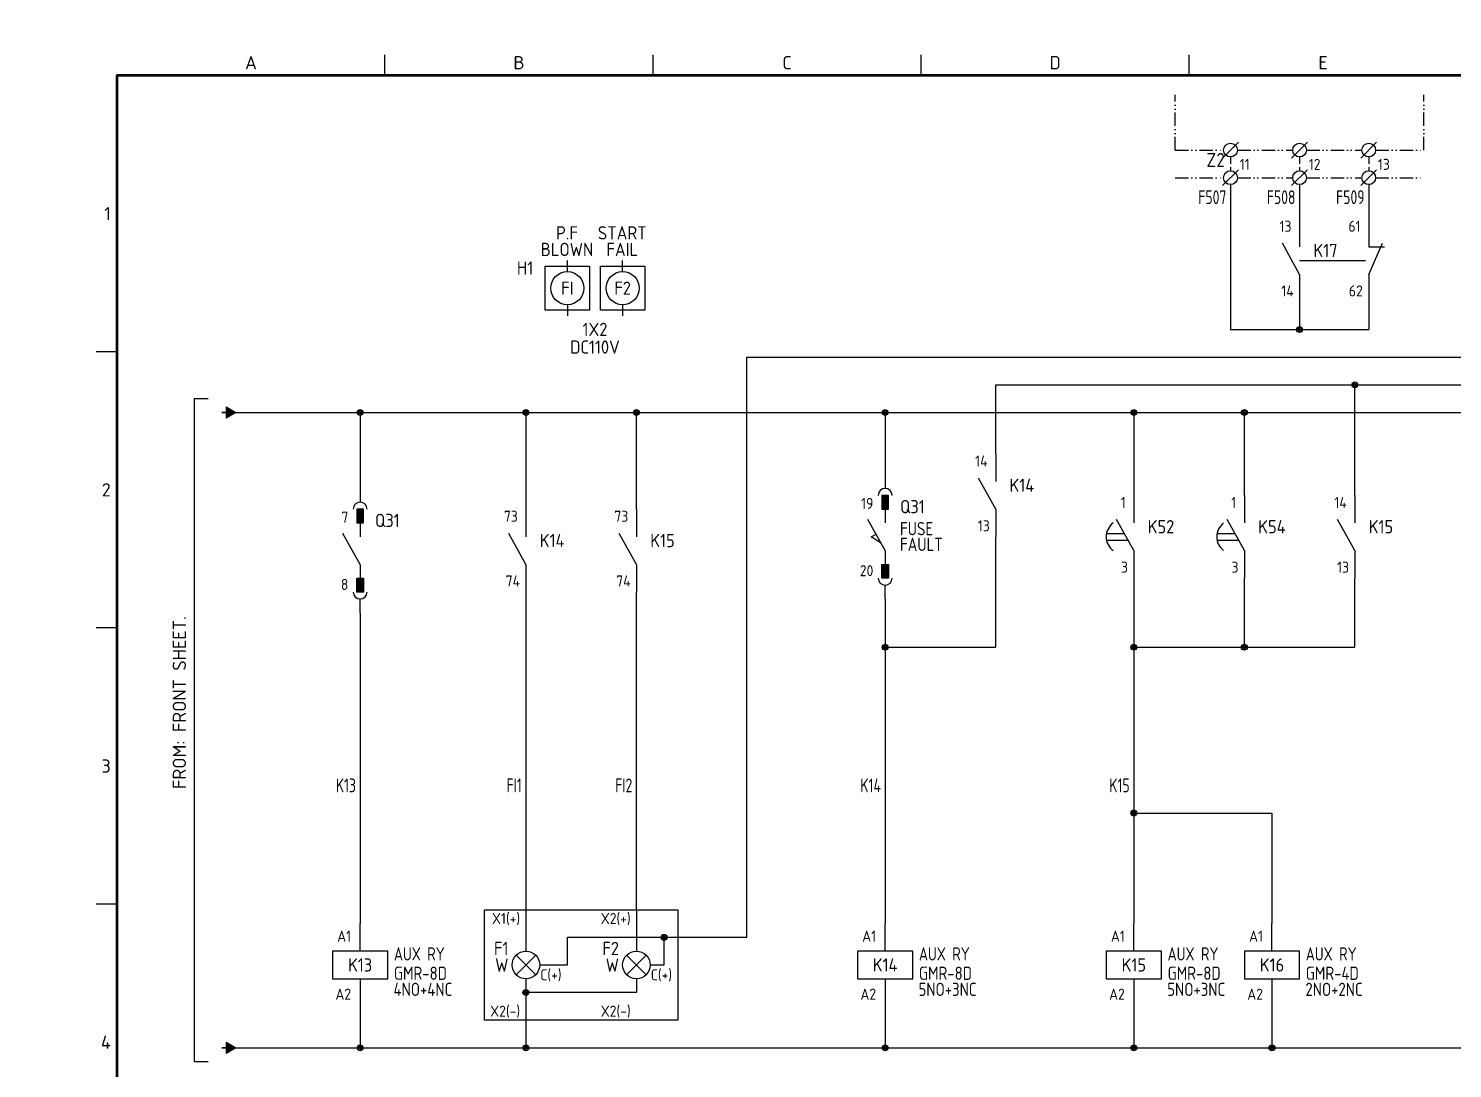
# Model space of a CAD drawing. Extents: x 0 to 556, y 1 to 306.
# Drawn here: x 0 to 257.7, y 103.8 to 292 of the extents above; entities that cross this region are included whole.
import ezdxf
from ezdxf.enums import TextEntityAlignment as Align

# ---------------------------------------------------------------- set-up
doc = ezdxf.new("R2010")
doc.units = 0
doc.linetypes.add('ACAD_ISO12W100', pattern=[21, 12, -3, 0, -3, 0, -3])
doc.linetypes.add('HIDDEN', pattern=[0.375, 0.25, -0.125])
for name, color, linetype in [('LINK', 7, 'Continuous'), ('MISC', 7, 'Continuous'), ('Sheet Line', 3, 'Continuous'), ('Sheet Text', 2, 'Continuous'), ('SYMS', 7, 'Continuous'), ('TAGS', 7, 'Continuous'), ('TERMS', 7, 'Continuous'), ('WIRE_YELLOW', 2, 'Continuous'), ('WIREFIXED', 7, 'Continuous')]:
    doc.layers.add(name, color=color, linetype=linetype)
doc.layers.add('Sheet Out Line', color=2, linetype='Continuous', lineweight=50)
doc.styles.add('WD', font='ISOCP2.shx')
doc.styles.add('WD_IEC', font='ISOCP2.shx', dxfattribs={"width": 1.1, "height": 2.4, "bigfont": 'whgtxt.shx'})

# ---------------------------------------------------------------- blocks, each defined once
blk = doc.blocks.new('HONF1N')
blk.add_hatch(color=256).paths.add_polyline_path([(0.768, 1), (0.768, -1), (2.5, 0)])
at = {"lineweight": 0, "flags": 128}
for points in [[(0.768, 1), (2.5, 0)], [(0.768, 1), (0.768, -1), (2.5, 0)]]:
    blk.add_lwpolyline(points, dxfattribs=at)
at = {"flags": 128}
blk.add_lwpolyline([(0.768, 0), (0, 0)], dxfattribs=at)
at = {"style": 'WD', "flags": 1}
for tag, p in [('X2TERM01', (0.768, 0)), ('X8TERM02', (2.5, 0))]:
    blk.add_attdef(tag, p, '', height=0.08, rotation=90, dxfattribs=at)
blk = doc.blocks.new('LSSA3')
blk.add_circle((0, 292), 0.01)
at = {"layer": 'Sheet Line'}
for p, q in [((64.5, 283.5), (64.5, 287.25)), ((113, 283.5), (113, 287.25)), ((161.5, 283.5), (161.5, 287.25)), ((210, 283.5), (210, 287.25)), ((16, 233.5), (12.25, 233.5)), ((16, 183.5), (12.25, 183.5)), ((16, 133.5), (12.25, 133.5))]:
    blk.add_line(p, q, dxfattribs=at)
at = {"layer": 'Sheet Out Line'}
blk.add_lwpolyline([(16, 6.5), (404, 6.5), (404, 283.5), (16, 283.5)], close=True, dxfattribs=at)
at = {"style": 'WD_IEC', "width": 1.1}
for tag, height, p in [('DESC4', 2.4, (57.5, 39.5)), ('CUSTOMERS31', 3.8, (219, 38)), ('TITLE1', 3.6, (333, 37.5)), ('CUSTOMERS21', 3.8, (219, 35.25)), ('DESC3', 2.4, (57.5, 33.5)), ('CUSTOMERS32', 3.8, (219, 32.5)), ('TITLE2', 3.6, (333, 32.5)), ('CUSTOMERS22', 3.8, (219, 29.75)), ('DESC2', 2.4, (57.5, 27.5)), ('CUSTOMERS33', 3.8, (219, 27)), ('TITLE3', 3.6, (333, 27.5)), ('RN', 3.5, (398, 28.75)), ('DESC1', 2.4, (57.5, 21.5)), ('FILE', 2.4, (314, 18.5)), ('WORKNO', 3.5, (365.5, 18.5)), ('DESC0', 2.4, (57.5, 15.5)), ('SHN', 2.4, (395, 12)), ('TSH', 2.4, (401, 9))]:
    blk.add_attdef(tag, text='', height=height, dxfattribs=at).set_placement(p, align=Align.MIDDLE_CENTER)
at = {"style": 'WD_IEC'}
for tag, p in [('DATE4', (96.5, 39.5)), ('DRWN4', (111.5, 39.5)), ('DSGN4', (126.5, 39.5)), ('CHKD4', (141.5, 39.5)), ('APPD4', (156.5, 39.5)), ('DATE3', (96.5, 33.5)), ('DRWN3', (111.5, 33.5)), ('DSGN3', (126.5, 33.5)), ('CHKD3', (141.5, 33.5)), ('APPD3', (156.5, 33.5)), ('DATE2', (96.5, 27.5)), ('DRWN2', (111.5, 27.5)), ('DSGN2', (126.5, 27.5)), ('CHKD2', (141.5, 27.5)), ('APPD2', (156.5, 27.5)), ('DATE1', (96.5, 21.5)), ('DRWN1', (111.5, 21.5)), ('DSGN1', (126.5, 21.5)), ('CHKD1', (141.5, 21.5)), ('APPD1', (156.5, 21.5)), ('DATE0', (96.5, 15.5)), ('DRWN0', (111.5, 15.5)), ('DSGN0', (126.5, 15.5)), ('CHKD0', (141.5, 15.5)), ('APPD0', (156.5, 15.5))]:
    blk.add_attdef(tag, text='', height=2.4, dxfattribs=at).set_placement(p, align=Align.MIDDLE_CENTER)
at = {"style": 'WD_IEC', "width": 1.1}
for tag, p in [('DWG1ST', (345, 10.5)), ('DWGNO', (373.49, 10.5))]:
    blk.add_attdef(tag, text='', height=3.5, dxfattribs=at).set_placement(p, align=Align.MIDDLE_LEFT)
at = {"style": 'WD_IEC', "width": 1.1, "flags": 9}
blk.add_attdef('WD_TB', (0, 0), '', height=2.4, dxfattribs=at)
at = {"layer": 'Sheet Text', "style": 'WD_IEC', "width": 1.1}
for s, p in [('A', (40.25, 284.62)), ('B', (88.75, 284.62)), ('C', (137.25, 284.62)), ('D', (185.75, 284.62)), ('E', (234.25, 284.62))]:
    blk.add_text(s, height=2.4, dxfattribs=at).set_placement(p, align=Align.CENTER)
for s, p in [('1', (14.88, 258.5)), ('2', (14.88, 208.5)), ('3', (14.88, 158.5)), ('4', (14.88, 108.5))]:
    blk.add_text(s, height=2.4, dxfattribs=at).set_placement(p, align=Align.MIDDLE_RIGHT)
blk = doc.blocks.new('WDDOT')
for radius in [0.529, 0.33, 0.164]:
    blk.add_circle((0, 0), radius)
blk = doc.blocks.new('VB421_AUXCONTACT1')
for p, q in [((0, 7.5), (0, 2.5)), ((0, -2.5), (-3.12, 3.12)), ((0, -2.5), (0, -7.5))]:
    blk.add_line(p, q)
at = {"style": 'WD_IEC', "flags": 1}
for tag, p, height in [('X2TERM01', (0, 7.5), 0.34), ('X4LINK', (-2.75, 0), 0.32), ('X1LINK', (0, 0), 0.34), ('X8TERM02', (0, -7.5), 0.34)]:
    blk.add_attdef(tag, p, '', height=height, dxfattribs=at)
at = {"linetype": 'Continuous', "style": 'WD_IEC'}
for tag, p in [('TERM01', (-1.47, 5.21)), ('TERM02', (-1.06, -6.5))]:
    blk.add_attdef(tag, text='', height=2, dxfattribs=at).set_placement(p, align=Align.RIGHT)
at = {"style": 'WD_IEC'}
for tag, p in [('TAG2', (2.5, 0.62)), ('TEXT1', (2.5, -2.89)), ('TEXT2', (2.5, -6.09))]:
    blk.add_attdef(tag, p, '', height=2.4, dxfattribs=at)
for tag, p in [('INST', (-2.43, -9.12)), ('LOC', (-2.58, -10.73))]:
    blk.add_attdef(tag, text='', height=1, dxfattribs=at).set_placement(p, align=Align.RIGHT)
at = {"style": 'WD_IEC', "flags": 1}
for tag, p in [('FAMILY', (-2.53, -13.64)), ('XREF', (-2.58, -12.19)), ('CONTACT', (-2.6, -15.24))]:
    blk.add_attdef(tag, text='', height=1, dxfattribs=at).set_placement(p, align=Align.RIGHT)
blk = doc.blocks.new('WD_WNV')
at = {"linetype": 'Continuous', "style": 'WD_IEC', "width": 0.8}
blk.add_attdef('WIRENO', text='', height=2.5, rotation=90, dxfattribs=at).set_placement((-0.75, 0), align=Align.CENTER)
at = {"style": 'WD_IEC', "flags": 1}
for tag, p in [('W08USER', (-1, 0.375)), ('W04USER', (-1, 0.875)), ('W05USER', (-1, 0.75)), ('W09USER', (-1, 0.25)), ('W03USER', (-1, 1)), ('W06USER', (-1, 0.625)), ('W07USER', (-1, 0.5)), ('W02USER', (-1, 1.125)), ('W01USER', (-1, 1.25)), ('W10USER', (-1, 0.125))]:
    blk.add_attdef(tag, text='', height=0.08, dxfattribs=at).set_placement(p, align=Align.CENTER)
blk = doc.blocks.new('VLA2_FI2_DC')
for p, q in [((0, 10), (0, 2.5)), ((-1.77, -1.77), (1.77, 1.77)), ((1.77, -1.77), (-1.77, 1.77)), ((0, -2.5), (0, -10))]:
    blk.add_line(p, q)
blk.add_circle((0, 0), 2.5)
at = {"layer": 'SYMS'}
blk.add_line((2.5, 0), (7.5, 0), dxfattribs=at)
at = {"flags": 1}
for tag, p, height, style in [('X2TERM01', (0, 10), 0.32, 'WD_IEC'), ('X1TERM03', (7.5, 0), 0.08, 'WD'), ('PINLIST_TYPE', (0.94, -6.46), 1, 'WD'), ('X8TERM02', (0, -10), 0.32, 'WD_IEC')]:
    blk.add_attdef(tag, p, '', height=height, dxfattribs=dict(at, style=style))
for tag, height, style, p in [('TERM01', 2, 'WD_IEC', (-1.05, 7.4)), ('TEXT1', 2.4, 'WD', (-3.16, 1.78)), ('COLOR', 2.4, 'WD', (-3.16, -1.22)), ('TERM02', 2, 'WD_IEC', (-1.05, -9.36))]:
    blk.add_attdef(tag, text='', height=height, dxfattribs=dict(style=style)).set_placement(p, align=Align.RIGHT)
at = {"style": 'WD', "flags": 1}
for tag, height, p in [('TAG2', 2.4, (-3.16, 4.78)), ('INST', 1, (-2.84, -2.49)), ('XREF', 1, (-2.96, -5.21)), ('LOC', 1, (-3, -3.86)), ('FAMILY', 1, (-2.91, -6.61))]:
    blk.add_attdef(tag, text='', height=height, dxfattribs=at).set_placement(p, align=Align.RIGHT)
at = {"linetype": 'Continuous', "style": 'WD'}
blk.add_attdef('TERM03', (2.59, -2.79), '', height=2, dxfattribs=at)
blk = doc.blocks.new('VLA1_FI1')
for p, q in [((0, 3), (0, 5)), ((0, -3), (0, -5))]:
    blk.add_line(p, q)
blk.add_lwpolyline([(-4, 4), (4, 4), (4, -4), (-4, -4)], close=True)
blk.add_circle((0, 0), 3)
at = {"style": 'WD'}
for tag, p in [('TEXT1', (-0.07, 8.09)), ('TEXT2', (-0.07, 5.09))]:
    blk.add_attdef(tag, text='', height=2.4, dxfattribs=at).set_placement(p, align=Align.BOTTOM_CENTER)
blk.add_attdef('TAG1', text='', height=2.4, dxfattribs=at).set_placement((-6.18, 2.44), align=Align.RIGHT)
at = {"style": 'WD', "flags": 1}
for tag, p in [('INST', (-6.6, 0.77)), ('LOC', (-6.71, -0.61)), ('FAMILY', (-6.61, -3.1)), ('CAT', (-6.64, -1.92)), ('ASSYCODE', (-6.66, -5.59)), ('MFG', (-6.7, -4.35))]:
    blk.add_attdef(tag, text='', height=1, dxfattribs=at).set_placement(p, align=Align.RIGHT)
at = {"style": 'WD_IEC'}
blk.add_attdef('RATING12', text='', height=2.4, dxfattribs=at).set_placement((0, 0), align=Align.MIDDLE_CENTER)
at = {"style": 'WD'}
for tag, p in [('RATING1', (0, -6.26)), ('RATING2', (0, -9.46))]:
    blk.add_attdef(tag, text='', height=2.4, dxfattribs=at).set_placement(p, align=Align.TOP_CENTER)
blk = doc.blocks.new('VJ11_AUXRY_Q1')
for p, q in [((0, 2.5), (0, 7.5)), ((0, -2.5), (0, -7.5))]:
    blk.add_line(p, q)
blk.add_lwpolyline([(-5, 2.5), (-5, -2.5), (5, -2.5), (5, 2.5)], close=True)
at = {"style": 'WD_IEC', "flags": 1}
for tag, p, height in [('X2TERM01', (0, 7.5), 0.32), ('X4LINK', (-5, 0), 0.32), ('X1LINK', (5, 0), 0.32), ('LOC', (2.14, -5.76), 1), ('INST', (2.17, -4.46), 1), ('X8TERM02', (0, -7.5), 0.32), ('FAMILY', (2.27, -7.15), 1), ('MFG', (2.34, -8.68), 1), ('ASSYCODE', (2.25, -11.11), 1), ('CAT', (2.31, -9.98), 1), ('WDTAGALT', (2.25, -12.35), 1), ('PEER_PINLIST', (2.25, -13.65), 1)]:
    blk.add_attdef(tag, p, '', height=height, dxfattribs=at)
at = {"style": 'WD_IEC'}
for tag, p in [('TERM01', (-1.63, 4.2)), ('TERM02', (-1.63, -6.29))]:
    blk.add_attdef(tag, text='', height=2, dxfattribs=at).set_placement(p, align=Align.RIGHT)
for tag, p, width in [('RATING12', (6.11, 0.8), 0.85), ('RATING11', (6.11, -2.7), 0.9), ('RATING1', (6.04, -5.62), 0.9)]:
    blk.add_attdef(tag, p, '', height=2.4, dxfattribs=dict(at, width=width))
blk.add_attdef('TAG1', text='', height=2.4, dxfattribs=at).set_placement((0, 0), align=Align.MIDDLE_CENTER)
at = {"lineweight": 9, "style": 'WD_IEC'}
for tag, p in [('NO', (-5.5, -16.5)), ('NC', (-5.5, -20))]:
    blk.add_attdef(tag, text='', height=2.5, dxfattribs=at).set_placement(p, align=Align.TOP_RIGHT)
for tag, p in [('XREFNO', (-4, -16.5)), ('XREFNC', (-4, -20))]:
    blk.add_attdef(tag, text='', height=2.5, dxfattribs=at).set_placement(p, align=Align.TOP_LEFT)
blk = doc.blocks.new('VA121_AUXCONTACT')
for p, q in [((0, 11.25), (0, 8.75)), ((0, 6.25), (0, 2.5)), ((0, -2.5), (-3.12, 3.12)), ((0, -2.5), (0, -5)), ((0, -11.25), (0, -8.75))]:
    blk.add_line(p, q)
for points in [[(0.62, 7.5), (-0.62, 7.5), (-0.62, 5), (0.62, 5)], [(0.62, -7.5), (-0.62, -7.5), (-0.62, -5), (0.62, -5)]]:
    blk.add_lwpolyline(points, close=True)
for centre, start, end in [((0, 7.5), 0, 180), ((0, -7.5), 180, 0)]:
    blk.add_arc(centre, 1.25, start, end)
for points in [[(0.62, 5), (0.62, 7.5), (-0.62, 5), (-0.62, 7.5)], [(0.62, -5), (0.62, -7.5), (-0.62, -5), (-0.62, -7.5)]]:
    blk.add_solid(points)
at = {"flags": 1}
for tag, p, height, style in [('X2TERM01', (0, 11.25), 0.08, 'WD'), ('X4LINK', (-2.42, 0), 0.32, 'WD_IEC'), ('X1LINK', (0, 0), 0.32, 'WD_IEC'), ('X8TERM02', (0, -11.25), 0.08, 'WD')]:
    blk.add_attdef(tag, p, '', height=height, dxfattribs=dict(at, style=style))
at = {"style": 'WD_IEC'}
for tag, p in [('TERM01', (-2.13, 5.04)), ('TERM02', (-2.13, -7.13))]:
    blk.add_attdef(tag, text='', height=2, dxfattribs=at).set_placement(p, align=Align.RIGHT)
for tag, p in [('TAG2', (2.69, 5.46)), ('TEXT1', (2.69, 1.42)), ('TEXT2', (2.69, -1.5))]:
    blk.add_attdef(tag, text='', height=2.4, dxfattribs=at).set_placement(p, align=Align.MIDDLE_LEFT)
at = {"style": 'WD_IEC', "flags": 1}
blk.add_attdef('XREF', text='', height=1.8, dxfattribs=at).set_placement((2.69, -3.96), align=Align.MIDDLE_LEFT)
for tag, p in [('INST', (-2.37, -9.97)), ('LOC', (-2.4, -11.27)), ('FAMILY', (-2.27, -12.66)), ('CONTACT', (-2.27, -14))]:
    blk.add_attdef(tag, text='', height=1, dxfattribs=at).set_placement(p, align=Align.RIGHT)
blk = doc.blocks.new('VA221_PFCHECKER2')
for p, q in [((0, 11.25), (0, 8.75)), ((0, 6.25), (0, 2.5)), ((0, -2.5), (-3.12, 3.12)), ((-2.5, 0), (-1.65, 0.47)), ((-0.74, -1.18), (-2.5, 0)), ((0, -2.5), (0, -5)), ((0, -11.25), (0, -8.75))]:
    blk.add_line(p, q)
for points in [[(0.62, 7.5), (-0.62, 7.5), (-0.62, 5), (0.62, 5)], [(0.62, -7.5), (-0.62, -7.5), (-0.62, -5), (0.62, -5)]]:
    blk.add_lwpolyline(points, close=True)
for centre, start, end in [((0, 7.5), 0, 180), ((0, -7.5), 180, 0)]:
    blk.add_arc(centre, 1.25, start, end)
for points in [[(0.62, 5), (0.62, 7.5), (-0.62, 5), (-0.62, 7.5)], [(0.62, -5), (0.62, -7.5), (-0.62, -5), (-0.62, -7.5)]]:
    blk.add_solid(points)
at = {"flags": 1}
for tag, p, height, style in [('X2TERM01', (0, 11.25), 0.08, 'WD'), ('X1LINK', (0, 0), 0.32, 'WD_IEC'), ('X8TERM02', (0, -11.25), 0.08, 'WD')]:
    blk.add_attdef(tag, p, '', height=height, dxfattribs=dict(at, style=style))
at = {"style": 'WD_IEC'}
for tag, p in [('TERM01', (-2.13, 5.04)), ('TERM02', (-2.13, -7.13))]:
    blk.add_attdef(tag, text='', height=2, dxfattribs=at).set_placement(p, align=Align.RIGHT)
blk.add_attdef('TAG2', text='', height=2.4, dxfattribs=at).set_placement((2.69, 5.46), align=Align.MIDDLE_LEFT)
at = {"style": 'WD_IEC', "width": 0.9}
for tag, p in [('TEXT1', (2.69, 1.47)), ('TEXT2', (2.69, -1.37))]:
    blk.add_attdef(tag, text='', height=2.4, dxfattribs=at).set_placement(p, align=Align.MIDDLE_LEFT)
at = {"style": 'WD_IEC', "flags": 1}
blk.add_attdef('XREF', text='', height=1.8, dxfattribs=at).set_placement((2.69, -3.73), align=Align.MIDDLE_LEFT)
for tag, p in [('INST', (-2.37, -9.97)), ('LOC', (-2.4, -11.27)), ('FAMILY', (-2.27, -12.66)), ('PINLIST_TYPE', (-2.27, -13.9))]:
    blk.add_attdef(tag, text='', height=1, dxfattribs=at).set_placement(p, align=Align.RIGHT)
blk = doc.blocks.new('VJ321_TIMER1')
for p, q in [((0, 7.5), (0, 2.5)), ((0, -2.5), (-3.12, 3.12)), ((-4.94, 0.62), (-1.74, 0.62)), ((-4.94, -0.62), (-1.04, -0.62)), ((0, -2.5), (0, -7.5))]:
    blk.add_line(p, q)
blk.add_arc((-1.88, 0), 3.12, 126.8699, 233.1301)
at = {"style": 'WD_IEC', "flags": 1}
for tag, p in [('X2TERM01', (0, 7.5)), ('X4LINK', (-5.75, 0)), ('X1LINK', (-0.5, 0)), ('X8TERM02', (0, -7.5))]:
    blk.add_attdef(tag, p, '', height=0.32, dxfattribs=at)
at = {"linetype": 'Continuous', "style": 'WD_IEC'}
for tag, p in [('TERM01', (-1.47, 5.21)), ('TERM02', (-1.06, -6.5))]:
    blk.add_attdef(tag, text='', height=2, dxfattribs=at).set_placement(p, align=Align.RIGHT)
at = {"style": 'WD_IEC'}
for tag, p in [('TAG2', (2.5, 0.62)), ('TEXT1', (2.5, -2.89)), ('TEXT2', (2.5, -6.09))]:
    blk.add_attdef(tag, p, '', height=2.4, dxfattribs=at)
at = {"style": 'WD', "flags": 1}
for tag, p in [('INST', (-7.16, 1.33)), ('LOC', (-7.26, -0.03)), ('FAMILY', (-7.22, -2.55)), ('XREF', (-7.24, -1.29)), ('CONTACT', (-7.29, -3.89))]:
    blk.add_attdef(tag, text='', height=1, dxfattribs=at).set_placement(p, align=Align.RIGHT)
blk = doc.blocks.new('HT0_TB1')
blk.add_circle((0, 0), 1.25)
at = {"layer": 'SYMS'}
blk.add_line((-1.44, -1.44), (1.44, 1.44), dxfattribs=at)
at = {"flags": 1}
for tag, p, height, style in [('X4LINK', (-1.25, 0), 0.01, 'WD'), ('X4TERM01', (-1.25, 0), 0.25, 'WD_IEC'), ('X2TERM01', (0, 1.25), 0.25, 'WD_IEC'), ('X1LINK', (1.25, 0), 0.01, 'WD'), ('X1TERM01', (1.25, 0), 0.25, 'WD_IEC'), ('X8TERM01', (0, -1.25), 0.25, 'WD_IEC')]:
    blk.add_attdef(tag, p, '', height=height, dxfattribs=dict(at, style=style))
blk = doc.blocks.new('HT0W_TB1')
blk.add_circle((0, 0), 1.25)
at = {"layer": 'SYMS'}
blk.add_line((-1.44, -1.44), (1.44, 1.44), dxfattribs=at)
at = {"style": 'WD_IEC', "flags": 1}
for tag, p in [('INST', (-1.04, 7.87)), ('LOC', (-1.04, 4.87))]:
    blk.add_attdef(tag, text='', height=2.5, dxfattribs=at).set_placement(p, align=Align.BOTTOM_RIGHT)
at = {"style": 'WD_IEC'}
blk.add_attdef('TAGSTRIP', text='', height=2.5, dxfattribs=at).set_placement((-1.04, 1.87), align=Align.BOTTOM_RIGHT)
blk.add_attdef('TERM01', text='', height=2, dxfattribs=at).set_placement((1.66, 0.81), align=Align.BOTTOM_LEFT)
at = {"flags": 1}
for tag, p, height, style in [('X4LINK', (-1.25, 0), 0.01, 'WD'), ('X4TERM01', (-1.25, 0), 0.25, 'WD_IEC'), ('STRIPSEQ', (-0.02, -0.02), 0.025, 'WD_IEC'), ('X2TERM01', (0, 1.25), 0.25, 'WD_IEC'), ('X1LINK', (1.25, 0), 0.01, 'WD'), ('X1TERM01', (1.25, 0), 0.25, 'WD_IEC'), ('LINKTERM', (-0.02, -0.06), 0.025, 'WD_IEC'), ('X8TERM01', (0, -1.25), 0.25, 'WD_IEC')]:
    blk.add_attdef(tag, p, '', height=height, dxfattribs=dict(at, style=style))
at = {"style": 'WD_IEC', "flags": 1}
for tag, height, p in [('CAT', 1, (-1.95, -2.37)), ('ASSYCODE', 1, (-2.04, -4.92)), ('MFG', 1, (-2.09, -3.63)), ('DESC1', 2, (-1.78, -7.62)), ('DESC2', 2, (-1.78, -10.06)), ('DESC3', 2, (-1.78, -12.55))]:
    blk.add_attdef(tag, text='', height=height, dxfattribs=at).set_placement(p, align=Align.RIGHT)
blk = doc.blocks.new('VB422_AUXCONTACT1')
for p, q in [((0, 7.5), (0, 2.5)), ((0, -2.5), (2.5, 3.12)), ((0, 2.5), (2.87, 2.5)), ((0, -2.5), (0, -7.5))]:
    blk.add_line(p, q)
at = {"style": 'WD_IEC', "flags": 1}
for tag, p, height in [('X2TERM01', (0, 7.5), 0.34), ('X4LINK', (-0.55, 0), 0.32), ('X1LINK', (1.92, 0), 0.32), ('X8TERM02', (0, -7.5), 0.34)]:
    blk.add_attdef(tag, p, '', height=height, dxfattribs=at)
at = {"linetype": 'Continuous', "style": 'WD_IEC'}
for tag, p in [('TERM01', (-1.47, 5.21)), ('TERM02', (-1.06, -6.5))]:
    blk.add_attdef(tag, text='', height=2, dxfattribs=at).set_placement(p, align=Align.RIGHT)
at = {"style": 'WD_IEC'}
for tag, p in [('TAG2', (4.38, 0.62)), ('TEXT1', (4.38, -2.89)), ('TEXT2', (4.38, -6.09))]:
    blk.add_attdef(tag, p, '', height=2.4, dxfattribs=at)
for tag, p in [('INST', (-2.43, -9.12)), ('LOC', (-2.58, -10.73))]:
    blk.add_attdef(tag, text='', height=1, dxfattribs=at).set_placement(p, align=Align.RIGHT)
at = {"style": 'WD_IEC', "flags": 1}
for tag, p in [('FAMILY', (-2.53, -13.64)), ('XREF', (-2.58, -12.19)), ('CONTACT', (-2.6, -15.24))]:
    blk.add_attdef(tag, text='', height=1, dxfattribs=at).set_placement(p, align=Align.RIGHT)
blk = doc.blocks.new('VLA2_FI1')
for p, q in [((0, 3), (0, 5)), ((0, -3), (0, -5))]:
    blk.add_line(p, q)
blk.add_lwpolyline([(-4, 4), (4, 4), (4, -4), (-4, -4)], close=True)
blk.add_circle((0, 0), 3)
at = {"style": 'WD'}
for tag, p in [('TEXT1', (-0.07, 8.09)), ('TEXT2', (-0.07, 5.09))]:
    blk.add_attdef(tag, text='', height=2.4, dxfattribs=at).set_placement(p, align=Align.BOTTOM_CENTER)
at = {"style": 'WD', "flags": 1}
for tag, height, p in [('TAG2', 2.4, (-6.18, 2.44)), ('INST', 1, (-6.6, 0.77)), ('LOC', 1, (-6.71, -0.61)), ('FAMILY', 1, (-6.61, -1.96))]:
    blk.add_attdef(tag, text='', height=height, dxfattribs=at).set_placement(p, align=Align.RIGHT)
at = {"style": 'WD_IEC'}
blk.add_attdef('FI', text='', height=2.4, dxfattribs=at).set_placement((0, 0), align=Align.MIDDLE_CENTER)
blk = doc.blocks.new('VLA2_FI3_DC')
for p, q in [((0, 10), (0, 2.5)), ((-1.77, -1.77), (1.77, 1.77)), ((1.77, -1.77), (-1.77, 1.77)), ((0, -2.5), (0, -5))]:
    blk.add_line(p, q)
blk.add_circle((0, 0), 2.5)
at = {"layer": 'SYMS'}
for p, q in [((5, 0), (5, 5)), ((2.5, 0), (5, 0))]:
    blk.add_line(p, q, dxfattribs=at)
at = {"flags": 1}
for tag, p, height, style in [('X2TERM01', (0, 10), 0.32, 'WD_IEC'), ('PINLIST_TYPE', (0.94, -6.46), 1, 'WD')]:
    blk.add_attdef(tag, p, '', height=height, dxfattribs=dict(at, style=style))
for tag, height, style, p in [('TERM01', 2, 'WD_IEC', (-1.05, 7.4)), ('TEXT1', 2.4, 'WD', (-3.16, 1.78)), ('COLOR', 2.4, 'WD', (-3.16, -1.22)), ('TERM02', 2, 'WD_IEC', (-1.05, -9.36))]:
    blk.add_attdef(tag, text='', height=height, dxfattribs=dict(style=style)).set_placement(p, align=Align.RIGHT)
at = {"style": 'WD', "flags": 1}
for tag, height, p in [('TAG2', 2.4, (-3.16, 4.78)), ('INST', 1, (-2.84, -2.49)), ('XREF', 1, (-2.96, -5.21)), ('LOC', 1, (-3, -3.86)), ('FAMILY', 1, (-2.91, -6.61))]:
    blk.add_attdef(tag, text='', height=height, dxfattribs=at).set_placement(p, align=Align.RIGHT)
at = {"linetype": 'Continuous', "style": 'WD'}
blk.add_attdef('TERM03', (2.59, -2.79), '', height=2, dxfattribs=at)

msp = doc.modelspace()

# ---------------------------------------------------------------- linework, layer by layer
at = {"linetype": 'ACAD_ISO12W100', "ltscale": 0.2}
for p, q in [((207.5, 270), (207.5, 280)), ((252.5, 270), (252.5, 280)), ((207.5, 270), (216.25, 270)), ((218.75, 270), (228.75, 270)), ((231.25, 270), (241.25, 270)), ((243.75, 270), (252.5, 270)), ((207.5, 265), (216.25, 265)), ((218.75, 265), (228.75, 265)), ((231.25, 265), (241.25, 265)), ((243.75, 265), (252.5, 265))]:
    msp.add_line(p, q, dxfattribs=at)
at = {"linetype": 'HIDDEN', "ltscale": 5}
for p, q in [((217.5, 268.75), (217.5, 266.25)), ((230, 268.75), (230, 266.25)), ((242.5, 268.75), (242.5, 266.25))]:
    msp.add_line(p, q, dxfattribs=at)
at = {"linetype": 'Continuous'}
for p, q in [((32.5, 225), (30, 225)), ((30, 225), (30, 105)), ((30, 105), (32.5, 105))]:
    msp.add_line(p, q, dxfattribs=at)
at = {"layer": 'LINK'}
msp.add_lwpolyline([(230, 250), (241.95, 250)], dxfattribs=at)
at = {"layer": 'SYMS', "linetype": 'Continuous'}
msp.add_line((110, 117.5), (90, 117.5), dxfattribs=at)
msp.add_lwpolyline([(82.5, 132.5), (117.5, 132.5), (117.5, 112.5), (82.5, 112.5)], close=True, dxfattribs=at)
at = {"layer": 'WIRE_YELLOW', "linetype": 'Continuous'}
for p, q in [((217.5, 263.75), (217.5, 237.5)), ((230, 263.75), (230, 257.5)), ((242.5, 263.75), (242.5, 257.5)), ((230, 242.5), (230, 237.5)), ((242.5, 242.5), (242.5, 237.5)), ((217.5, 237.5), (242.5, 237.5)), ((130, 127.5), (130, 232.5)), ((130, 232.5), (145, 232.5)), ((142.5, 232.5), (385, 232.5)), ((175, 215), (175, 227.5)), ((175, 227.5), (385, 227.5)), ((240, 207.5), (240, 227.5)), ((35, 222.5), (385, 222.5)), ((37.5, 222.5), (37.5, 222.5)), ((60, 222.5), (60, 208.75)), ((90, 222.5), (90, 205)), ((110, 205), (110, 222.5)), ((155, 222.5), (155, 211.25)), ((200, 222.5), (200, 207.5)), ((220, 207.5), (220, 222.5)), ((175, 180), (175, 200)), ((200, 192.5), (200, 130)), ((220, 180), (220, 192.5)), ((240, 180), (240, 192.5)), ((90, 190), (90, 132.5)), ((110, 132.5), (110, 190)), ((155, 188.75), (155, 130)), ((60, 186.25), (60, 130)), ((155, 180), (175, 180)), ((200, 180), (240, 180)), ((200, 150), (225, 150)), ((225, 150), (225, 130)), ((97.5, 122.5), (97.5, 127.5)), ((97.5, 127.5), (130, 127.5)), ((60, 115), (60, 107.5)), ((155, 115), (155, 107.5)), ((200, 115), (200, 107.5)), ((225, 115), (225, 107.5)), ((90, 112.5), (90, 107.5)), ((35, 107.5), (385, 107.5))]:
    msp.add_line(p, q, dxfattribs=at)

# ---------------------------------------------------------------- block references
at = {"linetype": 'Continuous'}
msp.add_blockref('LSSA3', (0, 0), dxfattribs=at)
at = {"layer": 'SYMS', "color": 2, "linetype": 'Continuous'}
for p in [(217.5, 270), (230, 270), (242.5, 270)]:
    msp.add_blockref('HT0_TB1', p, dxfattribs=at)
at = {"layer": 'SYMS', "linetype": 'Continuous'}
ref = msp.add_blockref('HT0W_TB1', (217.5, 265), dxfattribs=at)
ref.add_attrib('TAGSTRIP', 'Z2', dxfattribs={"layer": 'TAGS', "height": 2.5, "style": 'WD_IEC'}).set_placement((216.46, 266.21), align=Align.BOTTOM_RIGHT)
ref.add_attrib('TERM01', '11', dxfattribs={"layer": 'TERMS', "height": 2, "style": 'WD_IEC'}).set_placement((219.16, 265.81), align=Align.BOTTOM_LEFT)
ref = msp.add_blockref('HT0W_TB1', (230, 265), dxfattribs=at)
ref.add_attrib('TERM01', '12', dxfattribs={"layer": 'TERMS', "height": 2, "style": 'WD_IEC'}).set_placement((231.66, 265.81), align=Align.BOTTOM_LEFT)
ref = msp.add_blockref('HT0W_TB1', (242.5, 265), dxfattribs=at)
ref.add_attrib('TERM01', '13', dxfattribs={"layer": 'TERMS', "height": 2, "style": 'WD_IEC'}).set_placement((244.16, 265.81), align=Align.BOTTOM_LEFT)
ref = msp.add_blockref('VLA1_FI1', (97.5, 245), dxfattribs=at)
ref.add_attrib('TEXT1', 'P.F', dxfattribs={"layer": 'MISC', "height": 2.4, "style": 'WD'}).set_placement((97.43, 253.09), align=Align.BOTTOM_CENTER)
ref.add_attrib('TEXT2', 'BLOWN', dxfattribs={"layer": 'MISC', "height": 2.4, "style": 'WD'}).set_placement((97.43, 250.09), align=Align.BOTTOM_CENTER)
ref.add_attrib('RATING2', 'DC110V', dxfattribs={"layer": 'MISC', "height": 2.4, "style": 'WD'}).set_placement((102.5, 235.54), align=Align.TOP_CENTER)
ref.add_attrib('RATING1', '1X2', dxfattribs={"layer": 'MISC', "height": 2.4, "style": 'WD'}).set_placement((102.5, 238.74), align=Align.TOP_CENTER)
ref.add_attrib('TAG1', 'H1', dxfattribs={"layer": 'TAGS', "height": 2.4, "style": 'WD'}).set_placement((91.32, 247.44), align=Align.RIGHT)
ref.add_attrib('RATING12', 'FI', dxfattribs={"layer": 'MISC', "height": 2.4, "style": 'WD_IEC'}).set_placement((97.5, 245), align=Align.MIDDLE_CENTER)
ref = msp.add_blockref('VLA2_FI1', (107.5, 245), dxfattribs=at)
ref.add_attrib('TEXT1', 'START', dxfattribs={"layer": 'MISC', "height": 2.4, "style": 'WD'}).set_placement((107.43, 253.09), align=Align.BOTTOM_CENTER)
ref.add_attrib('TEXT2', 'FAIL', dxfattribs={"layer": 'MISC', "height": 2.4, "style": 'WD'}).set_placement((107.43, 250.09), align=Align.BOTTOM_CENTER)
ref.add_attrib('FI', 'F2', dxfattribs={"layer": 'MISC', "height": 2.4, "style": 'WD_IEC'}).set_placement((107.5, 245), align=Align.MIDDLE_CENTER)
ref = msp.add_blockref('VB421_AUXCONTACT1', (230, 250), dxfattribs=at)
ref.add_attrib('TERM02', '14', dxfattribs={"layer": 'TERMS', "linetype": 'Continuous', "height": 2, "style": 'WD_IEC'}).set_placement((228.94, 243.5), align=Align.RIGHT)
ref.add_attrib('TERM01', '13', dxfattribs={"layer": 'TERMS', "linetype": 'Continuous', "height": 2, "style": 'WD_IEC'}).set_placement((228.53, 255.21), align=Align.RIGHT)
ref.add_attrib('TAG2', 'K17', (232.5, 250.62), dxfattribs={"layer": 'TAGS', "height": 2.4, "style": 'WD_IEC'})
ref = msp.add_blockref('VB422_AUXCONTACT1', (242.5, 250), dxfattribs=at)
ref.add_attrib('TERM02', '62', dxfattribs={"layer": 'TERMS', "linetype": 'Continuous', "height": 2, "style": 'WD_IEC'}).set_placement((241.44, 243.5), align=Align.RIGHT)
ref.add_attrib('TERM01', '61', dxfattribs={"layer": 'TERMS', "linetype": 'Continuous', "height": 2, "style": 'WD_IEC'}).set_placement((241.03, 255.21), align=Align.RIGHT)
for name, p in [('WDDOT', (230, 237.5)), ('WDDOT', (240, 227.5)), ('HONF1N', (35, 222.5)), ('WDDOT', (60, 222.5)), ('WDDOT', (90, 222.5)), ('WDDOT', (110, 222.5)), ('WDDOT', (155, 222.5)), ('WDDOT', (200, 222.5)), ('WDDOT', (220, 222.5)), ('WDDOT', (155, 180)), ('WDDOT', (200, 180)), ('WDDOT', (220, 180)), ('WDDOT', (200, 150)), ('WDDOT', (115, 127.5)), ('WDDOT', (90, 117.5)), ('HONF1N', (35, 107.5)), ('WDDOT', (60, 107.5)), ('WDDOT', (90, 107.5)), ('WDDOT', (155, 107.5)), ('WDDOT', (200, 107.5)), ('WDDOT', (225, 107.5))]:
    msp.add_blockref(name, p, dxfattribs=at)
ref = msp.add_blockref('VB421_AUXCONTACT1', (175, 207.5), dxfattribs=at)
ref.add_attrib('TERM02', '13', dxfattribs={"layer": 'TERMS', "linetype": 'Continuous', "height": 2, "style": 'WD_IEC'}).set_placement((173.94, 201), align=Align.RIGHT)
ref.add_attrib('TERM01', '14', dxfattribs={"layer": 'TERMS', "linetype": 'Continuous', "height": 2, "style": 'WD_IEC'}).set_placement((173.53, 212.71), align=Align.RIGHT)
ref.add_attrib('TAG2', 'K14', (177.5, 208.12), dxfattribs={"layer": 'TAGS', "height": 2.4, "style": 'WD_IEC'})
ref = msp.add_blockref('VA121_AUXCONTACT', (60, 197.5), dxfattribs=at)
ref.add_attrib('TERM02', '8', dxfattribs={"layer": 'TERMS', "height": 2, "style": 'WD_IEC'}).set_placement((57.87, 190.37), align=Align.RIGHT)
ref.add_attrib('TERM01', '7', dxfattribs={"layer": 'TERMS', "height": 2, "style": 'WD_IEC'}).set_placement((57.87, 202.54), align=Align.RIGHT)
ref.add_attrib('TAG2', 'Q31', dxfattribs={"layer": 'TAGS', "height": 2.4, "style": 'WD_IEC'}).set_placement((62.69, 202.96), align=Align.MIDDLE_LEFT)
ref = msp.add_blockref('VA221_PFCHECKER2', (155, 200), dxfattribs=at)
ref.add_attrib('TEXT2', 'FAULT', dxfattribs={"layer": 'MISC', "height": 2.4, "style": 'WD_IEC', "width": 0.9}).set_placement((157.69, 198.63), align=Align.MIDDLE_LEFT)
ref.add_attrib('TERM02', '20', dxfattribs={"layer": 'TERMS', "height": 2, "style": 'WD_IEC'}).set_placement((152.87, 192.87), align=Align.RIGHT)
ref.add_attrib('TERM01', '19', dxfattribs={"layer": 'TERMS', "height": 2, "style": 'WD_IEC'}).set_placement((152.87, 205.04), align=Align.RIGHT)
ref.add_attrib('TAG2', 'Q31', dxfattribs={"layer": 'TAGS', "height": 2.4, "style": 'WD_IEC'}).set_placement((157.69, 205.46), align=Align.MIDDLE_LEFT)
ref.add_attrib('TEXT1', 'FUSE', dxfattribs={"layer": 'MISC', "height": 2.4, "style": 'WD_IEC', "width": 0.9}).set_placement((157.69, 201.47), align=Align.MIDDLE_LEFT)
ref = msp.add_blockref('VJ321_TIMER1', (200, 200), dxfattribs=at)
ref.add_attrib('TERM02', '3', dxfattribs={"layer": 'TERMS', "linetype": 'Continuous', "height": 2, "style": 'WD_IEC'}).set_placement((198.94, 193.5), align=Align.RIGHT)
ref.add_attrib('TERM01', '1', dxfattribs={"layer": 'TERMS', "linetype": 'Continuous', "height": 2, "style": 'WD_IEC'}).set_placement((198.53, 205.21), align=Align.RIGHT)
ref.add_attrib('TAG2', 'K52', (202.5, 200.62), dxfattribs={"layer": 'TAGS', "height": 2.4, "style": 'WD_IEC'})
ref = msp.add_blockref('VJ321_TIMER1', (220, 200), dxfattribs=at)
ref.add_attrib('TERM02', '3', dxfattribs={"layer": 'TERMS', "linetype": 'Continuous', "height": 2, "style": 'WD_IEC'}).set_placement((218.94, 193.5), align=Align.RIGHT)
ref.add_attrib('TERM01', '1', dxfattribs={"layer": 'TERMS', "linetype": 'Continuous', "height": 2, "style": 'WD_IEC'}).set_placement((218.53, 205.21), align=Align.RIGHT)
ref.add_attrib('TAG2', 'K54', (222.5, 200.62), dxfattribs={"layer": 'TAGS', "height": 2.4, "style": 'WD_IEC'})
ref = msp.add_blockref('VB421_AUXCONTACT1', (240, 200), dxfattribs=at)
ref.add_attrib('TERM02', '13', dxfattribs={"layer": 'TERMS', "linetype": 'Continuous', "height": 2, "style": 'WD_IEC'}).set_placement((238.94, 193.5), align=Align.RIGHT)
ref.add_attrib('TERM01', '14', dxfattribs={"layer": 'TERMS', "linetype": 'Continuous', "height": 2, "style": 'WD_IEC'}).set_placement((238.53, 205.21), align=Align.RIGHT)
ref.add_attrib('TAG2', 'K15', (242.5, 200.62), dxfattribs={"layer": 'TAGS', "height": 2.4, "style": 'WD_IEC'})
ref = msp.add_blockref('VB421_AUXCONTACT1', (90, 197.5), dxfattribs=at)
ref.add_attrib('TERM02', '74', dxfattribs={"layer": 'TERMS', "linetype": 'Continuous', "height": 2, "style": 'WD_IEC'}).set_placement((88.94, 191), align=Align.RIGHT)
ref.add_attrib('TERM01', '73', dxfattribs={"layer": 'TERMS', "linetype": 'Continuous', "height": 2, "style": 'WD_IEC'}).set_placement((88.53, 202.71), align=Align.RIGHT)
ref.add_attrib('TAG2', 'K14', (92.5, 198.12), dxfattribs={"layer": 'TAGS', "height": 2.4, "style": 'WD_IEC'})
ref = msp.add_blockref('VB421_AUXCONTACT1', (110, 197.5), dxfattribs=at)
ref.add_attrib('TERM02', '74', dxfattribs={"layer": 'TERMS', "linetype": 'Continuous', "height": 2, "style": 'WD_IEC'}).set_placement((108.94, 191), align=Align.RIGHT)
ref.add_attrib('TERM01', '73', dxfattribs={"layer": 'TERMS', "linetype": 'Continuous', "height": 2, "style": 'WD_IEC'}).set_placement((108.53, 202.71), align=Align.RIGHT)
ref.add_attrib('TAG2', 'K15', (112.5, 198.12), dxfattribs={"layer": 'TAGS', "height": 2.4, "style": 'WD_IEC'})
ref = msp.add_blockref('WD_WNV', (90, 155), dxfattribs=at)
ref.add_attrib('WIRENOF', 'FI1', dxfattribs={"layer": 'WIREFIXED', "linetype": 'Continuous', "height": 2.5, "style": 'WD_IEC', "width": 0.8}).set_placement((89.25, 155), align=Align.MIDDLE_RIGHT)
ref = msp.add_blockref('VLA2_FI2_DC', (90, 122.5), dxfattribs=at)
ref.add_attrib('COLOR', 'W', dxfattribs={"layer": 'MISC', "height": 2.4, "style": 'WD'}).set_placement((86.84, 121.28), align=Align.RIGHT)
ref.add_attrib('TEXT1', 'F1', dxfattribs={"layer": 'MISC', "height": 2.4, "style": 'WD'}).set_placement((86.84, 124.28), align=Align.RIGHT)
ref.add_attrib('TERM03', 'C(+)', (92.59, 119.71), dxfattribs={"layer": 'TERMS', "linetype": 'Continuous', "height": 2, "style": 'WD'})
ref.add_attrib('TERM02', 'X2(-)', dxfattribs={"layer": 'TERMS', "height": 2, "style": 'WD_IEC'}).set_placement((88.95, 113.14), align=Align.RIGHT)
ref.add_attrib('TERM01', 'X1(+)', dxfattribs={"layer": 'TERMS', "height": 2, "style": 'WD_IEC'}).set_placement((88.95, 129.9), align=Align.RIGHT)
ref = msp.add_blockref('VLA2_FI3_DC', (110, 122.5), dxfattribs=at)
ref.add_attrib('COLOR', 'W', dxfattribs={"layer": 'MISC', "height": 2.4, "style": 'WD'}).set_placement((106.84, 121.28), align=Align.RIGHT)
ref.add_attrib('TEXT1', 'F2', dxfattribs={"layer": 'MISC', "height": 2.4, "style": 'WD'}).set_placement((106.84, 124.28), align=Align.RIGHT)
ref.add_attrib('TERM03', 'C(+)', (112.59, 119.71), dxfattribs={"layer": 'TERMS', "linetype": 'Continuous', "height": 2, "style": 'WD'})
ref.add_attrib('TERM02', 'X2(-)', dxfattribs={"layer": 'TERMS', "height": 2, "style": 'WD_IEC'}).set_placement((108.95, 113.14), align=Align.RIGHT)
ref.add_attrib('TERM01', 'X2(+)', dxfattribs={"layer": 'TERMS', "height": 2, "style": 'WD_IEC'}).set_placement((108.95, 129.9), align=Align.RIGHT)
ref = msp.add_blockref('VJ11_AUXRY_Q1', (60, 122.5), dxfattribs=at)
ref.add_attrib('RATING1', '4NO+4NC', (66.04, 116.88), dxfattribs={"layer": 'MISC', "height": 2.4, "style": 'WD_IEC', "width": 0.9})
ref.add_attrib('RATING11', 'GMR-8D', (66.11, 119.8), dxfattribs={"layer": 'MISC', "height": 2.4, "style": 'WD_IEC', "width": 0.9})
ref.add_attrib('RATING12', 'AUX RY', (66.11, 123.3), dxfattribs={"layer": 'MISC', "height": 2.4, "style": 'WD_IEC', "width": 0.85})
ref.add_attrib('TAG1', 'K13', dxfattribs={"layer": 'TAGS', "height": 2.4, "style": 'WD_IEC'}).set_placement((60, 122.5), align=Align.MIDDLE_CENTER)
ref.add_attrib('TERM02', 'A2', dxfattribs={"layer": 'TERMS', "height": 2, "style": 'WD_IEC'}).set_placement((58.37, 116.21), align=Align.RIGHT)
ref.add_attrib('TERM01', 'A1', dxfattribs={"layer": 'TERMS', "height": 2, "style": 'WD_IEC'}).set_placement((58.37, 126.7), align=Align.RIGHT)
ref = msp.add_blockref('VJ11_AUXRY_Q1', (155, 122.5), dxfattribs=at)
ref.add_attrib('RATING1', '5NO+3NC', (161.04, 116.88), dxfattribs={"layer": 'MISC', "height": 2.4, "style": 'WD_IEC', "width": 0.9})
ref.add_attrib('RATING11', 'GMR-8D', (161.11, 119.8), dxfattribs={"layer": 'MISC', "height": 2.4, "style": 'WD_IEC', "width": 0.9})
ref.add_attrib('RATING12', 'AUX RY', (161.11, 123.3), dxfattribs={"layer": 'MISC', "height": 2.4, "style": 'WD_IEC', "width": 0.85})
ref.add_attrib('TAG1', 'K14', dxfattribs={"layer": 'TAGS', "height": 2.4, "style": 'WD_IEC'}).set_placement((155, 122.5), align=Align.MIDDLE_CENTER)
ref.add_attrib('TERM02', 'A2', dxfattribs={"layer": 'TERMS', "height": 2, "style": 'WD_IEC'}).set_placement((153.37, 116.21), align=Align.RIGHT)
ref.add_attrib('TERM01', 'A1', dxfattribs={"layer": 'TERMS', "height": 2, "style": 'WD_IEC'}).set_placement((153.37, 126.7), align=Align.RIGHT)
ref = msp.add_blockref('VJ11_AUXRY_Q1', (200, 122.5), dxfattribs=at)
ref.add_attrib('RATING1', '5NO+3NC', (206.04, 116.88), dxfattribs={"layer": 'MISC', "height": 2.4, "style": 'WD_IEC', "width": 0.9})
ref.add_attrib('RATING11', 'GMR-8D', (206.11, 119.8), dxfattribs={"layer": 'MISC', "height": 2.4, "style": 'WD_IEC', "width": 0.9})
ref.add_attrib('RATING12', 'AUX RY', (206.11, 123.3), dxfattribs={"layer": 'MISC', "height": 2.4, "style": 'WD_IEC', "width": 0.85})
ref.add_attrib('TAG1', 'K15', dxfattribs={"layer": 'TAGS', "height": 2.4, "style": 'WD_IEC'}).set_placement((200, 122.5), align=Align.MIDDLE_CENTER)
ref.add_attrib('TERM02', 'A2', dxfattribs={"layer": 'TERMS', "height": 2, "style": 'WD_IEC'}).set_placement((198.37, 116.21), align=Align.RIGHT)
ref.add_attrib('TERM01', 'A1', dxfattribs={"layer": 'TERMS', "height": 2, "style": 'WD_IEC'}).set_placement((198.37, 126.7), align=Align.RIGHT)
ref = msp.add_blockref('VJ11_AUXRY_Q1', (225, 122.5), dxfattribs=at)
ref.add_attrib('RATING1', '2NO+2NC', (231.04, 116.88), dxfattribs={"layer": 'MISC', "height": 2.4, "style": 'WD_IEC', "width": 0.9})
ref.add_attrib('RATING11', 'GMR-4D', (231.11, 119.8), dxfattribs={"layer": 'MISC', "height": 2.4, "style": 'WD_IEC', "width": 0.9})
ref.add_attrib('RATING12', 'AUX RY', (231.11, 123.3), dxfattribs={"layer": 'MISC', "height": 2.4, "style": 'WD_IEC', "width": 0.85})
ref.add_attrib('TAG1', 'K16', dxfattribs={"layer": 'TAGS', "height": 2.4, "style": 'WD_IEC'}).set_placement((225, 122.5), align=Align.MIDDLE_CENTER)
ref.add_attrib('TERM02', 'A2', dxfattribs={"layer": 'TERMS', "height": 2, "style": 'WD_IEC'}).set_placement((223.37, 116.21), align=Align.RIGHT)
ref.add_attrib('TERM01', 'A1', dxfattribs={"layer": 'TERMS', "height": 2, "style": 'WD_IEC'}).set_placement((223.37, 126.7), align=Align.RIGHT)
at = {"layer": 'WIREFIXED', "linetype": 'Continuous'}
ref = msp.add_blockref('WD_WNV', (217.5, 261.47), dxfattribs=at)
ref.add_attrib('WIRENOF', 'F507', dxfattribs={"linetype": 'Continuous', "height": 2.5, "style": 'WD_IEC', "width": 0.8}).set_placement((216.75, 261.47), align=Align.MIDDLE_RIGHT)
ref = msp.add_blockref('WD_WNV', (230, 263.25), dxfattribs=at)
ref.add_attrib('WIRENOF', 'F508', dxfattribs={"linetype": 'Continuous', "height": 2.5, "style": 'WD_IEC', "width": 0.8}).set_placement((229.25, 261.47), align=Align.MIDDLE_RIGHT)
ref = msp.add_blockref('WD_WNV', (242.5, 263.25), dxfattribs=at)
ref.add_attrib('WIRENOF', 'F509', dxfattribs={"linetype": 'Continuous', "height": 2.5, "style": 'WD_IEC', "width": 0.8}).set_placement((241.75, 261.47), align=Align.MIDDLE_RIGHT)
ref = msp.add_blockref('WD_WNV', (60, 155), dxfattribs=at)
ref.add_attrib('WIRENOF', 'K13', dxfattribs={"linetype": 'Continuous', "height": 2.5, "style": 'WD_IEC', "width": 0.8}).set_placement((59.25, 155), align=Align.MIDDLE_RIGHT)
ref = msp.add_blockref('WD_WNV', (110, 155), dxfattribs=at)
ref.add_attrib('WIRENOF', 'FI2', dxfattribs={"linetype": 'Continuous', "height": 2.5, "style": 'WD_IEC', "width": 0.8}).set_placement((109.25, 155), align=Align.MIDDLE_RIGHT)
ref = msp.add_blockref('WD_WNV', (155, 155), dxfattribs=at)
ref.add_attrib('WIRENOF', 'K14', dxfattribs={"linetype": 'Continuous', "height": 2.5, "style": 'WD_IEC', "width": 0.8}).set_placement((154.25, 155), align=Align.MIDDLE_RIGHT)
ref = msp.add_blockref('WD_WNV', (200, 155), dxfattribs=at)
ref.add_attrib('WIRENOF', 'K15', dxfattribs={"linetype": 'Continuous', "height": 2.5, "style": 'WD_IEC', "width": 0.8}).set_placement((199.25, 155), align=Align.MIDDLE_RIGHT)

# ---------------------------------------------------------------- texts
at = {"linetype": 'Continuous', "insert": (28.49, 170), "char_height": 2.4, "width": 67.5, "attachment_point": 8, "rotation": 90, "style": 'WD_IEC'}
msp.add_mtext('FROM: FRONT SHEET.^I', dxfattribs=at)

doc.saveas('drawing.dxf')
